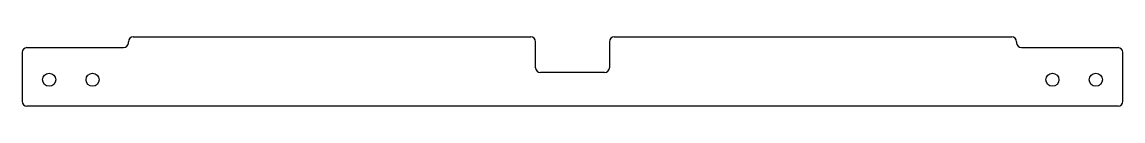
# Model space of a CAD drawing. Header units: millimetres. Extents: x -507 to 507, y -18 to 46.
import ezdxf

# ---------------------------------------------------------------- set-up
doc = ezdxf.new("R2010")
doc.units = ezdxf.units.MM

msp = doc.modelspace()

# ---------------------------------------------------------------- linework, layer by layer
at = {"color": 7, "linetype": 'Continuous', "lineweight": 25}
for p, q in [((-409, 40), (-409, 41)), ((-404.5, 45.5), (-38.5, 45.5)), ((-34, 17), (-34, 41)), ((34, 41), (34, 17)), ((38.5, 45.5), (404.5, 45.5)), ((409, 41), (409, 40)), ((-507, 31), (-507, -14)), ((-502.5, 35.5), (-413.5, 35.5)), ((413.5, 35.5), (502.5, 35.5)), ((507, -14), (507, 31)), ((29.5, 12.5), (-29.5, 12.5)), ((502.5, -18.5), (-502.5, -18.5))]:
    msp.add_line(p, q, dxfattribs=at)
for centre in [(-482, 5.85), (-442, 5.85), (442, 5.85), (482, 5.85)]:
    msp.add_circle(centre, 6, dxfattribs=at)
for centre, start, end in [((-404.5, 41), 90, 180), ((-38.5, 41), 0, 90), ((38.5, 41), 90, 180), ((404.5, 41), 0, 90), ((-502.5, 31), 90, 180), ((-413.5, 40), 270, 0), ((413.5, 40), 180, 270), ((502.5, 31), 0, 90), ((-29.5, 17), 180, 270), ((29.5, 17), 270, 0), ((-502.5, -14), 180, 270), ((502.5, -14), 270, 0)]:
    msp.add_arc(centre, 4.5, start, end, dxfattribs=at)

doc.saveas('drawing.dxf')
